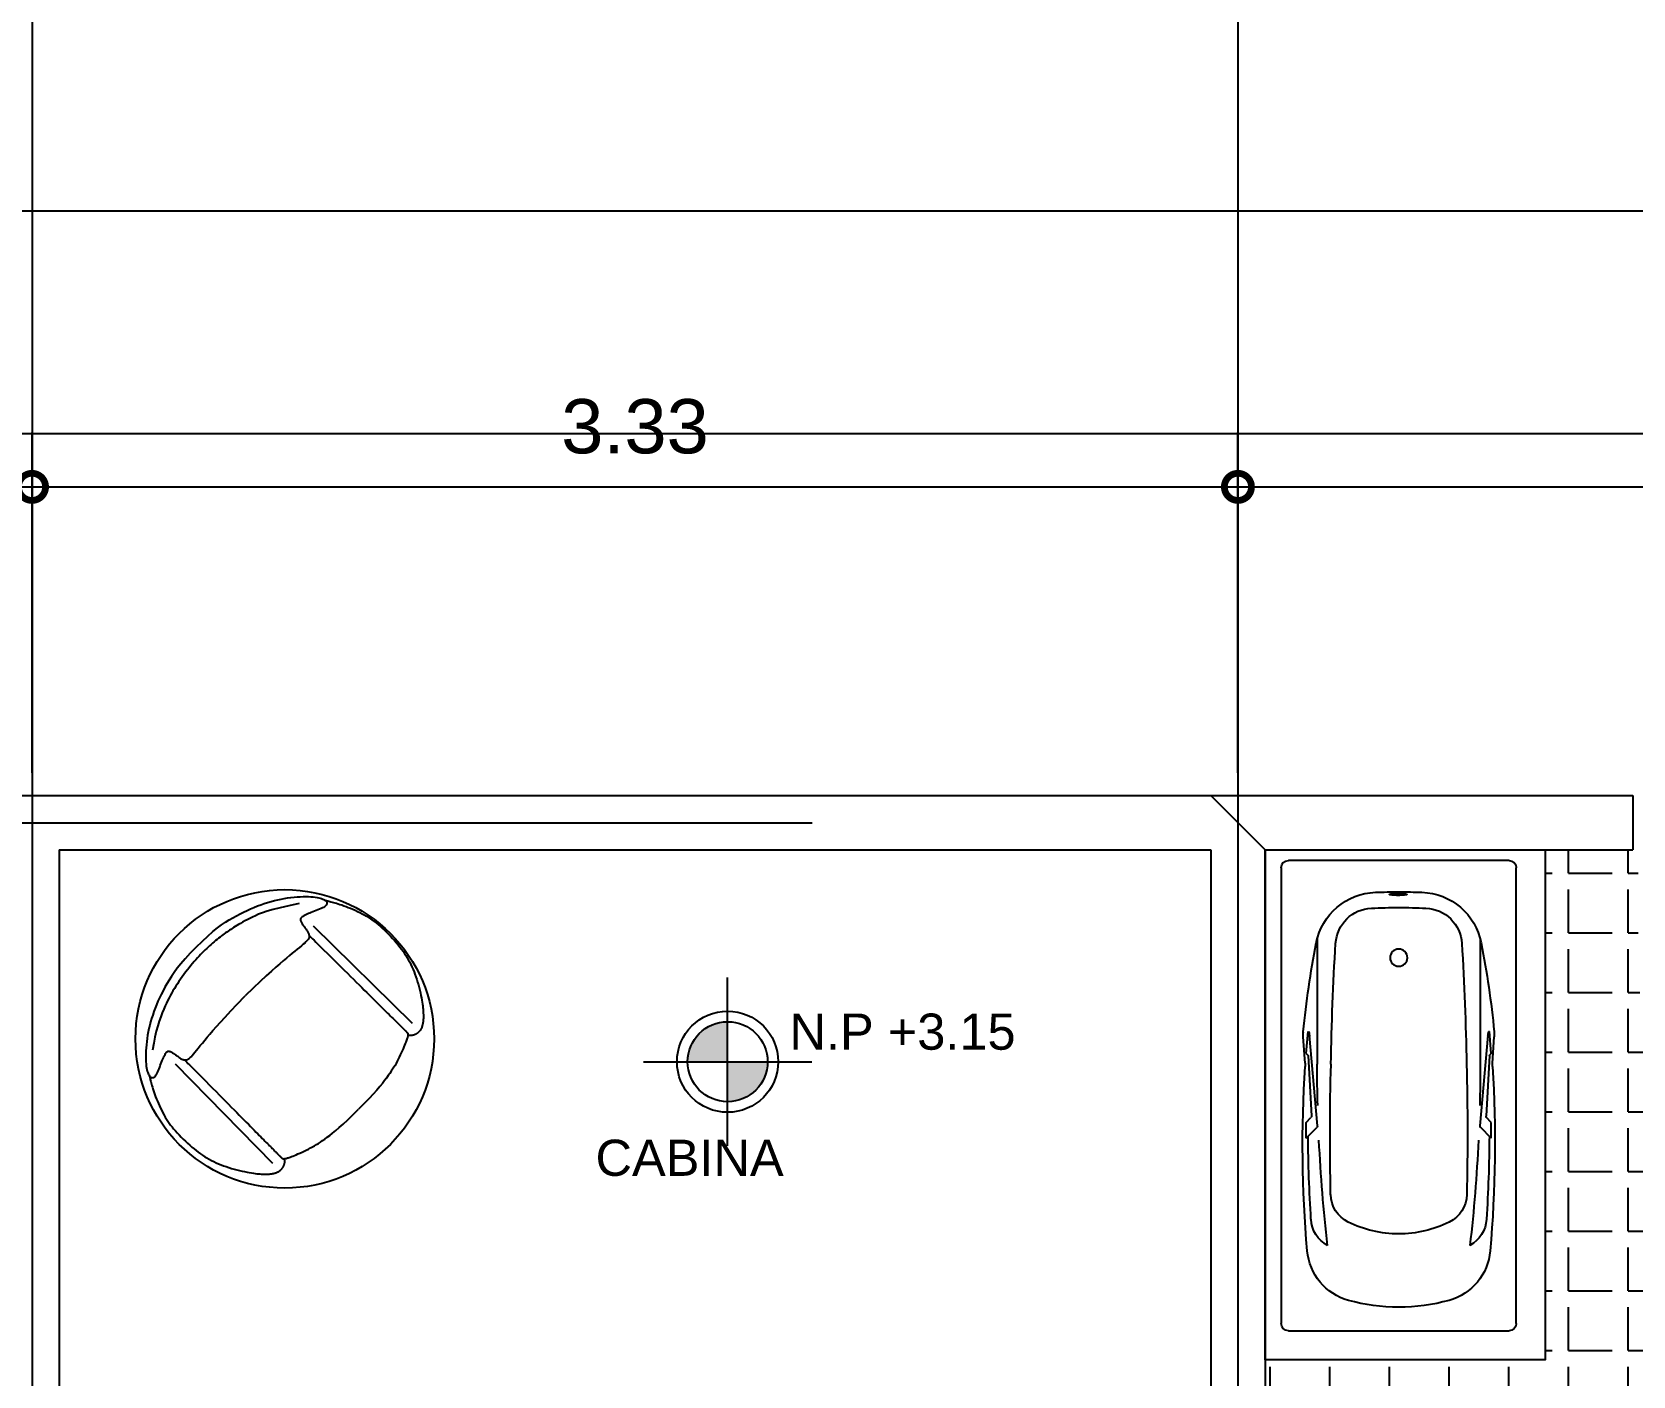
# Model space of a CAD drawing. Header units: inches. Extents: x -370 to 18, y -197 to 199.
# Drawn here: x -285.608 to -281.183, y 112.679 to 116.395 of the extents above; entities that cross this region are included whole.
import ezdxf
from ezdxf.enums import TextEntityAlignment as Align

# ---------------------------------------------------------------- set-up
doc = ezdxf.new("R2010")
doc.units = ezdxf.units.IN
doc.header["$MEASUREMENT"] = 0
doc.header["$PDMODE"] = 34
doc.header["$PDSIZE"] = 0.2
doc.linetypes.add('CENTER2', pattern=[28.575, 19.05, -3.175, 3.175, -3.175])
doc.layers.add('artefactos', color=1, linetype='Continuous')
doc.layers.add('MUEBLES', color=7, linetype='Continuous')
doc.styles.get("Standard").update_dxf_attribs({"font": 'arial.ttf'})
doc.dimstyles.new('E100', dxfattribs={"dimtxt": 0.15, "dimasz": 0.15, "dimexe": 0.15, "dimexo": 0.0625, "dimgap": 0.09, "dimtad": 1, "dimzin": 0, "dimdsep": 46, "dimtxsty": 'Standard', "dimblk": 'DOTSMALL', "dimcen": 0.09, "dimdle": 0.15, "dimclrd": 1, "dimclre": 1, "dimclrt": 2, "dimazin": 0, "dimtfac": 1, "dimtofl": 0, "dimtmove": 1, "dimatfit": 1, "dimldrblk": 'OPEN90', "dimfxl": 1, "dimtolj": 1, "dimtzin": 0, "dimarcsym": 0})

# ---------------------------------------------------------------- blocks, each defined once
blk = doc.blocks.new('BC-P3')
at = {"color": 1}
for p, q in [((-0.352, 0), (0.352, 0)), ((-0.375, -1.477), (-0.375, -0.023)), ((0.375, -0.023), (0.375, -1.477)), ((-0.26, -0.2499), (-0.26, -0.65)), ((0.26, -0.2499), (0.26, -0.65)), ((-0.2953, -0.6154), (-0.2892, -0.5454)), ((-0.2892, -0.5454), (-0.2878, -0.546)), ((-0.2596, -0.8467), (-0.2848, -0.5585)), ((0.2596, -0.8467), (0.2848, -0.5585)), ((0.2892, -0.5454), (0.2878, -0.546)), ((0.2953, -0.6154), (0.2892, -0.5454)), ((-0.2989, -0.646), (-0.3045, -0.5624)), ((0.2989, -0.646), (0.3045, -0.5624)), ((-0.2953, -0.6154), (-0.2899, -0.6208)), ((-0.2893, -0.622), (-0.2783, -0.8155)), ((0.2893, -0.622), (0.2783, -0.8155)), ((0.2953, -0.6154), (0.2899, -0.6208)), ((-0.2953, -0.8354), (-0.28, -0.8201)), ((-0.2953, -0.8854), (-0.2953, -0.8354)), ((-0.2953, -0.8854), (-0.2613, -0.8514)), ((0.2953, -0.8854), (0.2613, -0.8514)), ((0.2953, -0.8354), (0.28, -0.8201)), ((0.2953, -0.8854), (0.2953, -0.8354)), ((0.352, -1.5), (-0.352, -1.5))]:
    blk.add_line(p, q, dxfattribs=at)
blk.add_lwpolyline([(-0.0257, -0.1082, 0.338364), (-0.0251, -0.1089, 0.038384), (-0.0177, -0.1104, 0.0164), (-0.0096, -0.111, 0.011665), (0.0018, -0.1113, 0.011665), (0.0131, -0.111, 0.0164), (0.0212, -0.1104, 0.038384), (0.0287, -0.1089, 0.338364), (0.0293, -0.1082, 0.338364), (0.0287, -0.1074, 0.038384), (0.0212, -0.106, 0.0164), (0.0131, -0.1053, 0.011665), (0.0018, -0.1051, 0.011665), (-0.0096, -0.1053, 0.0164), (-0.0177, -0.106, 0.038384), (-0.0251, -0.1074, 0.338364)], format="xyb", close=True, dxfattribs=at)
blk.add_circle((0, -0.31), 0.0275, dxfattribs=at)
for centre, radius, start, end in [((-0.352, -0.023), 0.023, 90, 180), ((0.352, -0.023), 0.023, 0, 90), ((-0.0667, -0.3012), 0.2, 92.1239, 168.9839), ((0, -2.1), 2, 90, 92.1239), ((0, -2.1), 2, 87.8761, 90), ((0.0667, -0.3012), 0.2, 11.0161, 87.8761), ((-0.0815, -0.2718), 0.12, 92.5539, 176.467), ((0, -2.1), 1.95, 90, 92.5539), ((0, -2.1), 1.95, 87.4461, 90), ((0.0815, -0.2718), 0.12, 3.533, 87.4461), ((2.6769, -0.8354), 2.9952, 168.9839, 174.4587), ((7.9619, -0.7684), 8.1788, 176.46704, 179.17039), ((-7.9619, -0.7684), 8.1788, 0.82961, 3.53296), ((-2.6769, -0.8354), 2.9952, 5.5413, 11.0161), ((-0.2047, -0.5558), 0.1, 174.4587, 183.7832), ((-0.2885, -0.5478), 0.002, 12.2804, 69.2529), ((-0.3843, -0.5687), 0.1, 4.1251, 12.2804), ((0.3843, -0.5687), 0.1, 167.7196, 175.8749), ((0.2885, -0.5478), 0.002, 110.7471, 167.7196), ((0.2047, -0.5558), 0.1, 356.2168, 5.5413), ((3.6679, -0.9028), 3.9744, 176.4609, 184.9418), ((-0.3887, -0.6519), 0.09, 356.4609, 3.7832), ((-0.2913, -0.6222), 0.002, 5, 45.7989), ((4.7424, -0.6539), 5.0024, 179.9558, 181.4637), ((8.359, -0.8804), 8.5781, 178.46078, 181.23964), ((-8.359, -0.8804), 8.5781, 358.76036, 1.53922), ((-4.7424, -0.6539), 5.0024, 358.5363, 0.0442), ((0.2913, -0.6222), 0.002, 134.2011, 175), ((-3.6679, -0.9028), 3.9744, 355.0582, 3.5391), ((0.3887, -0.6519), 0.09, 176.2168, 183.5391), ((-0.2843, -0.8159), 0.006, 315, 3.2505), ((0.2843, -0.8159), 0.006, 176.7495, 225), ((-0.2655, -0.8472), 0.006, 315, 5), ((0.2655, -0.8472), 0.006, 175, 225), ((4.3506, -0.8512), 4.6397, 180.3451, 183.6254), ((4.7424, -0.6539), 5.0024, 182.7348, 186.5873), ((-4.7424, -0.6539), 5.0024, 353.4127, 357.2652), ((-4.3506, -0.8512), 4.6397, 356.3746, 359.6549), ((-0.1171, -1.0638), 0.1, 181.2396, 243.8791), ((0.1171, -1.0638), 0.1, 296.1209, 358.7604), ((-0.1799, -1.1395), 0.1, 182.9172, 241.9463), ((0, -0.825), 0.366, 243.8791, 270), ((0, -0.825), 0.366, 270, 296.1209), ((0.1799, -1.1395), 0.1, 298.0537, 357.0828), ((-0.1124, -1.2297), 0.18, 184.9418, 254.479), ((0.1124, -1.2297), 0.18, 285.521, 355.0582), ((0, -0.825), 0.6, 254.479, 270), ((0, -0.825), 0.6, 270, 285.521), ((-0.352, -1.477), 0.023, 180, 270), ((0.352, -1.477), 0.023, 270, 0)]:
    blk.add_arc(centre, radius, start, end, dxfattribs=at)
blk = doc.blocks.new('sillon_terraza_elev')
at = {"color": 1, "linetype": 'Continuous'}
for points in [[(3.7083, 16.2127), (3.6847, 16.2127), (3.6639, 16.212), (3.6457, 16.2108), (3.6297, 16.2091), (3.6154, 16.207), (3.6025, 16.2045), (3.5906, 16.2017), (3.5794, 16.1988), (3.5685, 16.1957), (3.5579, 16.1924), (3.5475, 16.189), (3.5374, 16.1855), (3.5275, 16.1818), (3.5179, 16.1779), (3.5085, 16.1739), (3.4993, 16.1697), (3.4903, 16.1653), (3.4816, 16.1608), (3.4731, 16.1561), (3.4648, 16.1512), (3.4567, 16.1463), (3.4489, 16.1411), (3.4412, 16.1359), (3.4338, 16.1305), (3.4266, 16.1251), (3.4197, 16.1195), (3.413, 16.114), (3.4067, 16.1084), (3.4008, 16.103), (3.3952, 16.0976), (3.3902, 16.0924), (3.3856, 16.0874), (3.3816, 16.0827), (3.3781, 16.0782), (3.3751, 16.074), (3.3725, 16.07), (3.3703, 16.0663), (3.3685, 16.0629), (3.3671, 16.0599), (3.3661, 16.0571), (3.3653, 16.0547), (3.3648, 16.0525), (3.3646, 16.0506), (3.3647, 16.049), (3.3649, 16.0475), (3.3654, 16.0462), (3.366, 16.0451), (3.3668, 16.044), (3.3678, 16.0431), (3.369, 16.0422), (3.3703, 16.0415), (3.372, 16.0411), (3.3739, 16.0408), (3.3762, 16.0408), (3.3788, 16.0412), (3.3819, 16.0419), (3.3854, 16.043), (3.3892, 16.0444), (3.3934, 16.0461), (3.3977, 16.048), (3.4022, 16.0499), (3.4068, 16.052), (3.4113, 16.054), (3.4157, 16.0559), (3.4199, 16.0577), (3.4239, 16.0594), (3.4277, 16.0608), (3.4312, 16.0621), (3.4345, 16.0632), (3.4375, 16.064), (3.4401, 16.0647), (3.4425, 16.0652), (3.4446, 16.0654), (3.4463, 16.0655), (3.4478, 16.0653), (3.449, 16.0648), (3.4501, 16.0642), (3.4511, 16.0633), (3.4519, 16.0621), (3.4526, 16.0608), (3.4533, 16.0592), (3.454, 16.0574), (3.4546, 16.0554), (3.4552, 16.0532), (3.4558, 16.051), (3.4563, 16.0486), (3.4568, 16.0461), (3.4572, 16.0435), (3.4577, 16.041), (3.4581, 16.0384), (3.4585, 16.0358), (3.4589, 16.0333), (3.4593, 16.0308), (3.4598, 16.0284), (3.4603, 16.0261), (3.4609, 16.024), (3.4615, 16.022), (3.4623, 16.0201), (3.4631, 16.0184), (3.464, 16.0169), (3.4649, 16.0155), (3.4659, 16.0142), (3.467, 16.013), (3.4682, 16.012), (3.4694, 16.0111), (3.4708, 16.0104), (3.4725, 16.0098), (3.4746, 16.0093), (3.4771, 16.009), (3.4802, 16.0089), (3.4839, 16.0089), (3.4885, 16.0091), (3.4939, 16.0095), (3.5001, 16.0101), (3.5071, 16.0108), (3.515, 16.0116), (3.5236, 16.0124), (3.5329, 16.0134), (3.543, 16.0144), (3.5537, 16.0153), (3.5651, 16.0163), (3.5777, 16.0173), (3.5921, 16.0182), (3.6087, 16.0191), (3.6281, 16.0199), (3.6508, 16.0208), (3.6773, 16.0215), (3.7083, 16.0223)], [(3.7083, 16.2127), (3.732, 16.2127), (3.7527, 16.212), (3.7709, 16.2108), (3.787, 16.2091), (3.8013, 16.207), (3.8141, 16.2045), (3.826, 16.2017), (3.8372, 16.1988), (3.8481, 16.1957), (3.8588, 16.1924), (3.8691, 16.189), (3.8793, 16.1855), (3.8891, 16.1818), (3.8988, 16.1779), (3.9082, 16.1739), (3.9174, 16.1697), (3.9263, 16.1653), (3.935, 16.1608), (3.9436, 16.1561), (3.9519, 16.1512), (3.9599, 16.1463), (3.9678, 16.1411), (3.9754, 16.1359), (3.9829, 16.1305), (3.9901, 16.1251), (3.997, 16.1195), (4.0037, 16.114), (4.01, 16.1084), (4.0159, 16.103), (4.0214, 16.0976), (4.0265, 16.0924), (4.031, 16.0874), (4.0351, 16.0827), (4.0386, 16.0782), (4.0416, 16.074), (4.0442, 16.07), (4.0463, 16.0663), (4.0481, 16.0629), (4.0495, 16.0599), (4.0506, 16.0571), (4.0513, 16.0547), (4.0518, 16.0525), (4.052, 16.0506), (4.052, 16.049), (4.0517, 16.0475), (4.0513, 16.0462), (4.0506, 16.0451), (4.0498, 16.044), (4.0488, 16.0431), (4.0477, 16.0422), (4.0463, 16.0415), (4.0447, 16.0411), (4.0428, 16.0408), (4.0405, 16.0408), (4.0379, 16.0412), (4.0348, 16.0419), (4.0313, 16.043), (4.0274, 16.0444), (4.0233, 16.0461), (4.0189, 16.048), (4.0144, 16.0499), (4.0099, 16.052), (4.0054, 16.054), (4.001, 16.0559), (3.9968, 16.0577), (3.9928, 16.0594), (3.989, 16.0608), (3.9854, 16.0621), (3.9822, 16.0632), (3.9792, 16.064), (3.9765, 16.0647), (3.9741, 16.0652), (3.9721, 16.0654), (3.9704, 16.0655), (3.9689, 16.0653), (3.9676, 16.0648), (3.9665, 16.0642), (3.9656, 16.0633), (3.9648, 16.0621), (3.964, 16.0608), (3.9633, 16.0592), (3.9627, 16.0574), (3.962, 16.0554), (3.9614, 16.0532), (3.9609, 16.051), (3.9604, 16.0486), (3.9599, 16.0461), (3.9594, 16.0435), (3.959, 16.041), (3.9586, 16.0384), (3.9582, 16.0358), (3.9578, 16.0333), (3.9573, 16.0308), (3.9569, 16.0284), (3.9564, 16.0261), (3.9558, 16.024), (3.9551, 16.022), (3.9544, 16.0201), (3.9536, 16.0184), (3.9527, 16.0169), (3.9517, 16.0155), (3.9507, 16.0142), (3.9496, 16.013), (3.9485, 16.012), (3.9472, 16.0111), (3.9458, 16.0104), (3.9441, 16.0098), (3.9421, 16.0093), (3.9396, 16.009), (3.9365, 16.0089), (3.9327, 16.0089), (3.9282, 16.0091), (3.9228, 16.0095), (3.9166, 16.0101), (3.9095, 16.0108), (3.9017, 16.0116), (3.8931, 16.0124), (3.8837, 16.0134), (3.8737, 16.0144), (3.863, 16.0153), (3.8515, 16.0163), (3.8389, 16.0173), (3.8246, 16.0182), (3.808, 16.0191), (3.7886, 16.0199), (3.7659, 16.0208), (3.7393, 16.0215), (3.7083, 16.0223)], [(3.9949, 16.097), (3.9702, 16.1131), (3.9494, 16.1261), (3.9318, 16.1364), (3.9172, 16.1444), (3.9048, 16.1506), (3.8944, 16.1553), (3.8852, 16.1589), (3.877, 16.1619), (3.8691, 16.1645), (3.8616, 16.1669), (3.8545, 16.1691), (3.8477, 16.1711), (3.8413, 16.1728), (3.8353, 16.1744), (3.8296, 16.1758), (3.8243, 16.1771), (3.8193, 16.1782), (3.8147, 16.1793), (3.8102, 16.1802), (3.806, 16.181), (3.8018, 16.1818), (3.7976, 16.1826), (3.7933, 16.1833), (3.7889, 16.184), (3.7843, 16.1846), (3.7795, 16.1853), (3.7745, 16.186), (3.7694, 16.1866), (3.7642, 16.1872), (3.7589, 16.1878), (3.7535, 16.1883), (3.7481, 16.1887), (3.7427, 16.1891), (3.7372, 16.1895), (3.7317, 16.1898), (3.7261, 16.19), (3.7205, 16.1901), (3.7146, 16.1902), (3.7086, 16.1901), (3.7025, 16.19), (3.6961, 16.1899), (3.6895, 16.1896), (3.6828, 16.1892), (3.6758, 16.1888), (3.6687, 16.1882), (3.6614, 16.1875), (3.654, 16.1867), (3.6464, 16.1858), (3.6387, 16.1848), (3.6309, 16.1836), (3.6231, 16.1824), (3.6152, 16.181), (3.6074, 16.1796), (3.5997, 16.1781), (3.5922, 16.1765), (3.5848, 16.1748), (3.5776, 16.1732), (3.5706, 16.1714), (3.5635, 16.1694), (3.5562, 16.1673), (3.5487, 16.1648), (3.5407, 16.162), (3.5323, 16.1588), (3.5231, 16.1551), (3.5132, 16.1509), (3.5025, 16.1461), (3.491, 16.1405), (3.4788, 16.1341), (3.4657, 16.1266), (3.4518, 16.118), (3.4372, 16.1082), (3.4217, 16.097)], [(3.365, 16.0532), (3.3641, 16.0516), (3.3631, 16.0498), (3.362, 16.048), (3.3609, 16.046), (3.3596, 16.0438), (3.3582, 16.0413), (3.3567, 16.0387), (3.355, 16.0357), (3.353, 16.0324), (3.351, 16.0287), (3.3487, 16.0247), (3.3464, 16.0204), (3.3439, 16.0157), (3.3414, 16.0107), (3.3388, 16.0054), (3.3362, 15.9997), (3.3335, 15.9937), (3.3309, 15.9875), (3.3284, 15.981), (3.3259, 15.9744), (3.3235, 15.9676), (3.3212, 15.9609), (3.3191, 15.9542), (3.3171, 15.9476), (3.3154, 15.9411), (3.3139, 15.9347), (3.3125, 15.9283), (3.3113, 15.9219), (3.3103, 15.9154), (3.3095, 15.9087), (3.3088, 15.9018), (3.3082, 15.8946), (3.3078, 15.8871), (3.3075, 15.8792), (3.3074, 15.8712), (3.3073, 15.863), (3.3075, 15.8548), (3.3077, 15.8466), (3.3081, 15.8385), (3.3087, 15.8305), (3.3094, 15.8228), (3.3102, 15.8152), (3.3112, 15.8079), (3.3124, 15.8007), (3.3137, 15.7936), (3.3152, 15.7866), (3.3169, 15.7798), (3.3188, 15.7729), (3.3208, 15.7661), (3.3231, 15.7593), (3.3255, 15.7526), (3.3282, 15.7458), (3.3311, 15.739), (3.3341, 15.7323), (3.3373, 15.7255), (3.3408, 15.7187), (3.3444, 15.7118), (3.3482, 15.705), (3.3521, 15.6984), (3.356, 15.6918), (3.3599, 15.6855), (3.3638, 15.6795), (3.3676, 15.6738), (3.3712, 15.6685), (3.3746, 15.6637), (3.3778, 15.6593), (3.3809, 15.6553), (3.3837, 15.6517), (3.3864, 15.6484), (3.389, 15.6453), (3.3914, 15.6426), (3.3937, 15.64), (3.3959, 15.6377), (3.398, 15.6355), (3.4, 15.6334), (3.402, 15.6316), (3.4038, 15.6298), (3.4057, 15.6281), (3.4075, 15.6266), (3.4093, 15.6251), (3.4111, 15.6237), (3.4129, 15.6223), (3.4147, 15.6211), (3.4165, 15.6199), (3.4182, 15.6188), (3.42, 15.6178), (3.4216, 15.6168), (3.4233, 15.616), (3.4249, 15.6153), (3.4264, 15.6146), (3.4279, 15.6141), (3.4293, 15.6136), (3.4307, 15.6132), (3.4321, 15.6129), (3.4335, 15.6127), (3.4349, 15.6125), (3.4363, 15.6123), (3.4377, 15.6122), (3.439, 15.6122), (3.4404, 15.6122), (3.4417, 15.6123), (3.443, 15.6124), (3.4442, 15.6125), (3.4454, 15.6127), (3.4466, 15.6129), (3.4477, 15.6131), (3.4488, 15.6134), (3.4498, 15.6137), (3.4509, 15.6141), (3.4519, 15.6145), (3.453, 15.6149), (3.454, 15.6154), (3.4551, 15.6159), (3.4562, 15.6165), (3.4573, 15.6171), (3.4583, 15.6177), (3.4594, 15.6184), (3.4603, 15.6191), (3.4612, 15.6198), (3.462, 15.6205), (3.4627, 15.6212), (3.4633, 15.6219), (3.4638, 15.6226), (3.4643, 15.6232), (3.4647, 15.6238), (3.465, 15.6244), (3.4652, 15.625), (3.4654, 15.6254), (3.4656, 15.6258), (3.4658, 15.6262), (3.4659, 15.6265), (3.4661, 15.6268), (3.4662, 15.627), (3.4663, 15.6272), (3.4663, 15.6273), (3.4664, 15.6275)], [(3.4385, 16.0259), (3.435, 15.642)], [(4.0517, 16.0532), (4.0526, 16.0516), (4.0536, 16.0498), (4.0547, 16.048), (4.0558, 16.046), (4.0571, 16.0438), (4.0584, 16.0413), (4.06, 16.0387), (4.0617, 16.0357), (4.0636, 16.0324), (4.0657, 16.0287), (4.0679, 16.0247), (4.0703, 16.0204), (4.0727, 16.0157), (4.0753, 16.0107), (4.0779, 16.0054), (4.0805, 15.9997), (4.0831, 15.9937), (4.0857, 15.9875), (4.0883, 15.981), (4.0908, 15.9744), (4.0932, 15.9676), (4.0955, 15.9609), (4.0976, 15.9542), (4.0995, 15.9476), (4.1013, 15.9411), (4.1028, 15.9347), (4.1041, 15.9283), (4.1053, 15.9219), (4.1063, 15.9154), (4.1072, 15.9087), (4.1079, 15.9018), (4.1084, 15.8946), (4.1089, 15.8871), (4.1091, 15.8792), (4.1093, 15.8712), (4.1093, 15.863), (4.1092, 15.8548), (4.1089, 15.8466), (4.1085, 15.8385), (4.108, 15.8305), (4.1073, 15.8228), (4.1065, 15.8152), (4.1055, 15.8079), (4.1043, 15.8007), (4.103, 15.7936), (4.1015, 15.7866), (4.0998, 15.7798), (4.0979, 15.7729), (4.0958, 15.7661), (4.0936, 15.7593), (4.0911, 15.7526), (4.0885, 15.7458), (4.0856, 15.739), (4.0826, 15.7323), (4.0793, 15.7255), (4.0759, 15.7187), (4.0722, 15.7118), (4.0685, 15.705), (4.0646, 15.6984), (4.0606, 15.6918), (4.0567, 15.6855), (4.0529, 15.6795), (4.0491, 15.6738), (4.0455, 15.6685), (4.0421, 15.6637), (4.0388, 15.6593), (4.0358, 15.6553), (4.0329, 15.6517), (4.0302, 15.6484), (4.0276, 15.6453), (4.0252, 15.6426), (4.0229, 15.64), (4.0207, 15.6377), (4.0186, 15.6355), (4.0166, 15.6334), (4.0147, 15.6316), (4.0128, 15.6298), (4.011, 15.6281), (4.0092, 15.6266), (4.0074, 15.6251), (4.0055, 15.6237), (4.0037, 15.6223), (4.0019, 15.6211), (4.0002, 15.6199), (3.9984, 15.6188), (3.9967, 15.6178), (3.995, 15.6168), (3.9934, 15.616), (3.9918, 15.6153), (3.9903, 15.6146), (3.9888, 15.6141), (3.9873, 15.6136), (3.9859, 15.6132), (3.9845, 15.6129), (3.9831, 15.6127), (3.9817, 15.6125), (3.9804, 15.6123), (3.979, 15.6122), (3.9776, 15.6122), (3.9763, 15.6122), (3.975, 15.6123), (3.9737, 15.6124), (3.9724, 15.6125), (3.9712, 15.6127), (3.9701, 15.6129), (3.969, 15.6131), (3.9679, 15.6134), (3.9668, 15.6137), (3.9658, 15.6141), (3.9648, 15.6145), (3.9637, 15.6149), (3.9626, 15.6154), (3.9616, 15.6159), (3.9605, 15.6165), (3.9594, 15.6171), (3.9583, 15.6177), (3.9573, 15.6184), (3.9563, 15.6191), (3.9554, 15.6198), (3.9546, 15.6205), (3.9539, 15.6212), (3.9533, 15.6219), (3.9528, 15.6226), (3.9524, 15.6232), (3.952, 15.6238), (3.9517, 15.6244), (3.9514, 15.625), (3.9512, 15.6254), (3.951, 15.6258), (3.9509, 15.6262), (3.9507, 15.6265), (3.9506, 15.6268), (3.9505, 15.627), (3.9504, 15.6272), (3.9503, 15.6273), (3.9503, 15.6275)], [(3.9781, 16.0259), (3.9817, 15.642)], [(3.465, 16.0154), (3.465, 16.0146), (3.465, 16.0136), (3.465, 16.0119), (3.465, 16.0096), (3.4649, 16.0063), (3.4649, 16.0019), (3.4649, 15.9961), (3.4649, 15.9888), (3.4648, 15.9799), (3.4648, 15.9695), (3.4647, 15.9579), (3.4646, 15.9454), (3.4646, 15.9323), (3.4645, 15.9188), (3.4644, 15.9053), (3.4644, 15.8919), (3.4643, 15.879), (3.4642, 15.8665), (3.4642, 15.8544), (3.4641, 15.8428), (3.464, 15.8316), (3.464, 15.8209), (3.4639, 15.8105), (3.4639, 15.8006), (3.4638, 15.7911), (3.4638, 15.7819), (3.4637, 15.7731), (3.4637, 15.7647), (3.4637, 15.7567), (3.4636, 15.749), (3.4636, 15.7417), (3.4635, 15.7347), (3.4635, 15.728), (3.4635, 15.7217), (3.4634, 15.7156), (3.4634, 15.7099), (3.4634, 15.7045), (3.4634, 15.6994), (3.4633, 15.6945), (3.4633, 15.6899), (3.4633, 15.6856), (3.4633, 15.6816), (3.4632, 15.6778), (3.4632, 15.6742), (3.4632, 15.6708), (3.4632, 15.6677), (3.4632, 15.6648), (3.4632, 15.6621), (3.4631, 15.6596), (3.4631, 15.6573), (3.4631, 15.6552), (3.4631, 15.6533), (3.4631, 15.6515), (3.4631, 15.6499), (3.4631, 15.6484), (3.4631, 15.6471), (3.4631, 15.6459), (3.4631, 15.6448), (3.4631, 15.6438), (3.4631, 15.643), (3.4631, 15.6422), (3.463, 15.6416), (3.463, 15.641), (3.463, 15.6405), (3.463, 15.6401), (3.463, 15.6397), (3.463, 15.6393), (3.463, 15.639), (3.463, 15.6386), (3.4631, 15.6382), (3.4631, 15.6378), (3.4631, 15.6373), (3.4631, 15.6367), (3.4632, 15.636), (3.4632, 15.6353), (3.4632, 15.6346), (3.4633, 15.6339), (3.4633, 15.6333), (3.4634, 15.6327), (3.4634, 15.6321), (3.4635, 15.6317), (3.4635, 15.6313), (3.4635, 15.6311), (3.4636, 15.6308), (3.4636, 15.6307), (3.4636, 15.6306), (3.4637, 15.6305), (3.4637, 15.6304), (3.4637, 15.6303), (3.4638, 15.6302), (3.4638, 15.6301), (3.4639, 15.63), (3.464, 15.6298), (3.4642, 15.6296), (3.4644, 15.6294), (3.4647, 15.6291), (3.465, 15.6287), (3.4655, 15.6283), (3.466, 15.6278), (3.4667, 15.6272), (3.4675, 15.6266), (3.4684, 15.626), (3.4696, 15.6252), (3.4709, 15.6244), (3.4725, 15.6235), (3.4743, 15.6225), (3.4764, 15.6214), (3.4788, 15.6202), (3.4816, 15.6189), (3.4849, 15.6175), (3.4886, 15.6159), (3.4928, 15.6141), (3.4976, 15.6121), (3.5028, 15.61), (3.5084, 15.6078), (3.5143, 15.6056), (3.5204, 15.6033), (3.5266, 15.6011), (3.5328, 15.599), (3.539, 15.597), (3.545, 15.5951), (3.5511, 15.5934), (3.5571, 15.5919), (3.5634, 15.5904), (3.57, 15.589), (3.5769, 15.5877), (3.5843, 15.5864), (3.5924, 15.5851), (3.6012, 15.5839), (3.611, 15.5827), (3.6221, 15.5816), (3.6349, 15.5806), (3.6496, 15.5798), (3.6665, 15.5793), (3.686, 15.579), (3.7083, 15.579)], [(3.9517, 16.0154), (3.9517, 16.0146), (3.9517, 16.0136), (3.9517, 16.0119), (3.9517, 16.0096), (3.9517, 16.0063), (3.9517, 16.0019), (3.9518, 15.9961), (3.9518, 15.9888), (3.9518, 15.9799), (3.9519, 15.9695), (3.952, 15.9579), (3.952, 15.9454), (3.9521, 15.9323), (3.9522, 15.9188), (3.9522, 15.9053), (3.9523, 15.8919), (3.9524, 15.879), (3.9524, 15.8665), (3.9525, 15.8544), (3.9526, 15.8428), (3.9526, 15.8316), (3.9527, 15.8209), (3.9527, 15.8105), (3.9528, 15.8006), (3.9528, 15.7911), (3.9529, 15.7819), (3.9529, 15.7731), (3.953, 15.7647), (3.953, 15.7567), (3.953, 15.749), (3.9531, 15.7417), (3.9531, 15.7347), (3.9532, 15.728), (3.9532, 15.7217), (3.9532, 15.7156), (3.9532, 15.7099), (3.9533, 15.7045), (3.9533, 15.6994), (3.9533, 15.6945), (3.9534, 15.6899), (3.9534, 15.6856), (3.9534, 15.6816), (3.9534, 15.6778), (3.9534, 15.6742), (3.9535, 15.6708), (3.9535, 15.6677), (3.9535, 15.6648), (3.9535, 15.6621), (3.9535, 15.6596), (3.9535, 15.6573), (3.9535, 15.6552), (3.9535, 15.6533), (3.9536, 15.6515), (3.9536, 15.6499), (3.9536, 15.6484), (3.9536, 15.6471), (3.9536, 15.6459), (3.9536, 15.6448), (3.9536, 15.6438), (3.9536, 15.643), (3.9536, 15.6422), (3.9536, 15.6416), (3.9536, 15.641), (3.9536, 15.6405), (3.9536, 15.6401), (3.9536, 15.6397), (3.9536, 15.6393), (3.9536, 15.639), (3.9536, 15.6386), (3.9536, 15.6382), (3.9536, 15.6378), (3.9536, 15.6373), (3.9535, 15.6367), (3.9535, 15.636), (3.9535, 15.6353), (3.9534, 15.6346), (3.9534, 15.6339), (3.9533, 15.6333), (3.9533, 15.6327), (3.9532, 15.6321), (3.9532, 15.6317), (3.9532, 15.6313), (3.9531, 15.6311), (3.9531, 15.6308), (3.9531, 15.6307), (3.953, 15.6306), (3.953, 15.6305), (3.953, 15.6304), (3.9529, 15.6303), (3.9529, 15.6302), (3.9528, 15.6301), (3.9528, 15.63), (3.9526, 15.6298), (3.9525, 15.6296), (3.9523, 15.6294), (3.952, 15.6291), (3.9516, 15.6287), (3.9512, 15.6283), (3.9507, 15.6278), (3.95, 15.6272), (3.9492, 15.6266), (3.9482, 15.626), (3.9471, 15.6252), (3.9457, 15.6244), (3.9442, 15.6235), (3.9424, 15.6225), (3.9403, 15.6214), (3.9378, 15.6202), (3.935, 15.6189), (3.9318, 15.6175), (3.9281, 15.6159), (3.9238, 15.6141), (3.9191, 15.6121), (3.9139, 15.61), (3.9083, 15.6078), (3.9024, 15.6056), (3.8963, 15.6033), (3.8901, 15.6011), (3.8838, 15.599), (3.8777, 15.597), (3.8716, 15.5951), (3.8656, 15.5934), (3.8595, 15.5919), (3.8532, 15.5904), (3.8467, 15.589), (3.8398, 15.5877), (3.8323, 15.5864), (3.8243, 15.5851), (3.8155, 15.5839), (3.8057, 15.5827), (3.7945, 15.5816), (3.7818, 15.5806), (3.7671, 15.5798), (3.7501, 15.5793), (3.7307, 15.579), (3.7083, 15.579)]]:
    blk.add_lwpolyline(points, dxfattribs=at)
blk = doc.blocks.new('EJE NORTE NUEVO')
at = {"color": 8}
for p, q in [((0, 3.2523), (0, 3.7639)), ((-0.3472, 2.9051), (-0.8588, 2.9051)), ((0.3472, 2.9051), (0.8588, 2.9051))]:
    blk.add_line(p, q, dxfattribs=at)
at = {"color": 2, "linetype": 'CENTER2'}
blk.add_line((0, 2.5579), (0, -2.5579), dxfattribs=at)
at = {"color": 8}
blk.add_circle((0, 2.9051), 0.4631, dxfattribs=at)
at = {"color": 4}
blk.add_circle((0, 2.9051), 0.4093, dxfattribs=at)
at = {"color": 8}
for start, end in [(71.4161, 108.5839), (160.6993, 199.2784), (341.7694, 18.2529), (251.0526, 288.9474)]:
    blk.add_arc((0, 2.9051), 0.3472, start, end, dxfattribs=at)
at = {"color": 4}
blk.add_attdef('A', text='', height=0.3581, dxfattribs=at).set_placement((0, 2.9051), align=Align.MIDDLE_CENTER)
blk = doc.blocks.new('_DotSmall')
at = {"color": 0, "linetype": 'ByBlock', "const_width": 0.5}
blk.add_lwpolyline([(-0.0625, 0, 1), (0.0625, 0, 1)], format="xyb", close=True, dxfattribs=at)
blk = doc.blocks.new('*D87')
at = {"color": 1, "lineweight": -2, "transparency": 16777216}
for p, q in [((-285.608, 114.3466), (-285.608, 115.2876)), ((-282.2749, 114.3466), (-282.2749, 115.2876)), ((-285.758, 115.1376), (-282.1249, 115.1376))]:
    blk.add_line(p, q, dxfattribs=at)
at = {"layer": 'DEFPOINTS', "color": 0, "transparency": 16777216}
for p in [(-282.2749, 115.1376), (-285.608, 114.2841), (-282.2749, 114.2841)]:
    blk.add_point(p, dxfattribs=at)
at = {"color": 1, "lineweight": -2, "transparency": 16777216, "xscale": 0.15, "yscale": 0.15, "zscale": 0.15, "rotation": 180}
blk.add_blockref('_DotSmall', (-285.608, 115.1376), dxfattribs=at)
at = {"color": 1, "lineweight": -2, "transparency": 16777216, "xscale": 0.15, "yscale": 0.15, "zscale": 0.15}
blk.add_blockref('_DotSmall', (-282.2749, 115.1376), dxfattribs=at)
at = {"color": 2, "transparency": 16777216, "insert": (-283.9414, 115.3042), "char_height": 0.15, "attachment_point": 5}
blk.add_mtext('\\A1;3.33', dxfattribs=at)
blk = doc.blocks.new('_Open90')
at = {"color": 0, "linetype": 'ByBlock', "lineweight": -2}
for p, q in [((-0.5, 0.5), (0, 0)), ((0, 0), (-1, 0)), ((0, 0), (-0.5, -0.5))]:
    blk.add_line(p, q, dxfattribs=at)
blk = doc.blocks.new('*D88')
at = {"color": 1, "lineweight": -2, "transparency": 16777216}
for p, q in [((-282.2749, 114.3466), (-282.2749, 115.2876)), ((-278.958, 114.3466), (-278.958, 115.2876)), ((-282.4249, 115.1376), (-278.808, 115.1376))]:
    blk.add_line(p, q, dxfattribs=at)
at = {"layer": 'DEFPOINTS', "color": 0, "transparency": 16777216}
for p in [(-278.958, 115.1376), (-282.2749, 114.2841), (-278.958, 114.2841)]:
    blk.add_point(p, dxfattribs=at)
at = {"color": 1, "lineweight": -2, "transparency": 16777216, "xscale": 0.15, "yscale": 0.15, "zscale": 0.15, "rotation": 180}
blk.add_blockref('_DotSmall', (-282.2749, 115.1376), dxfattribs=at)
at = {"color": 1, "lineweight": -2, "transparency": 16777216, "xscale": 0.15, "yscale": 0.15, "zscale": 0.15}
blk.add_blockref('_DotSmall', (-278.958, 115.1376), dxfattribs=at)
at = {"color": 2, "transparency": 16777216, "insert": (-280.6164, 115.3042), "char_height": 0.15, "attachment_point": 5}
blk.add_mtext('\\A1;3.32', dxfattribs=at)
blk = doc.blocks.new('*D91')
at = {"color": 1, "lineweight": -2, "transparency": 16777216}
for p, q in [((-285.683, 114.3466), (-285.683, 116.0508)), ((-270.333, 114.3466), (-270.333, 116.0508)), ((-285.833, 115.9008), (-270.183, 115.9008))]:
    blk.add_line(p, q, dxfattribs=at)
at = {"layer": 'DEFPOINTS', "color": 0, "transparency": 16777216}
for p in [(-270.333, 115.9008), (-285.683, 114.2841), (-270.333, 114.2841)]:
    blk.add_point(p, dxfattribs=at)
at = {"color": 1, "lineweight": -2, "transparency": 16777216, "xscale": 0.15, "yscale": 0.15, "zscale": 0.15, "rotation": 180}
blk.add_blockref('_DotSmall', (-285.683, 115.9008), dxfattribs=at)
at = {"color": 1, "lineweight": -2, "transparency": 16777216, "xscale": 0.15, "yscale": 0.15, "zscale": 0.15}
blk.add_blockref('_DotSmall', (-270.333, 115.9008), dxfattribs=at)
at = {"color": 2, "transparency": 16777216, "insert": (-278.008, 116.0674), "char_height": 0.15, "attachment_point": 5}
blk.add_mtext('\\A1;15.35', dxfattribs=at)
blk = doc.blocks.new('A$C01451027')
h = blk.add_hatch(color=256)
h.dxf.hatch_style = 1
h.paths.add_polyline_path([(-0.1106, 0), (0, 0), (0, 0.1106, 0.414214)])
h = blk.add_hatch(color=256)
h.dxf.hatch_style = 1
h.paths.add_polyline_path([(0, 0), (0, -0.1106, 0.414214), (0.1106, 0)])
at = {"color": 2}
for p, q in [((0, -0.2327), (0, 0.2327)), ((-0.2327, 0), (0.2327, 0))]:
    blk.add_line(p, q, dxfattribs=at)
blk.add_circle((0, 0), 0.1398, dxfattribs=at)
at = {"color": 3}
blk.add_circle((0, 0), 0.1106, dxfattribs=at)

msp = doc.modelspace()

# ---------------------------------------------------------------- hatches: boundary and pattern name
at = {"transparency": 33554610}
h = msp.add_hatch(dxfattribs=at)
h.set_pattern_fill('ANGLE', color=8, scale=0.6)
h.set_pattern_definition([(0, (17.94898, 94.43435), (0, 0.165), [0.12, -0.045]), (90, (17.94898, 94.43435), (-0.165, 1e-17), [0.12, -0.045])])
h.paths.add_polyline_path([(-281.59987, 110.54571), (-279.93296, 110.54571), (-279.93296, 109.94571), (-279.03296, 109.94571), (-279.03296, 111.29571), (-279.03296, 113.54987), (-280.53296, 113.54987), (-280.53296, 114.13411), (-280.75583, 114.13411), (-280.75583, 113.81315, -0.0496479), (-280.76881, 113.68281, -0.0634602), (-280.8016, 113.58555, -0.103485), (-280.8595, 113.51066, -0.1784579), (-280.91208, 113.49127), (-281.01208, 113.49127, -0.1784579), (-281.06466, 113.51066, -0.103485), (-281.12257, 113.58555, -0.0634602), (-281.15536, 113.68281, -0.0496479), (-281.16833, 113.81315), (-281.16833, 114.13411), (-281.42533, 114.13411), (-281.42533, 112.72438), (-282.19987, 112.72438), (-282.19987, 112.44571), (-281.59987, 112.44571)])
h.paths.add_polyline_path([(-281.02083, 113.05652), (-280.11549, 113.16533), (-279.93365, 111.65239), (-280.83899, 111.54358)], flags=16)
h.paths.add_polyline_path([(-279.82482, 112.12117, -0.4142136), (-279.78657, 112.15942, -0.4142136), (-279.82482, 112.19767), (-279.82482, 112.73317), (-279.82482, 112.82879, -0.0990195), (-279.8057, 112.92442), (-279.20982, 112.92442, -0.4142136), (-279.10982, 112.82442), (-279.10982, 112.77879), (-279.10982, 112.73139, 0.0351646), (-279.10884, 112.71738, -0.0855581), (-279.11154, 112.62743, 0.1214227), (-279.10959, 112.57961, -0.1312672), (-279.10697, 112.45757, 0.0599615), (-279.10982, 112.43384), (-279.10982, 112.37202, -0.0517267), (-279.11195, 112.35149, 0.1226064), (-279.10948, 112.28526, 0.0569351), (-279.10877, 112.26257, -0.0725873), (-279.10877, 112.22464, 0.036246), (-279.10982, 112.21019), (-279.10982, 112.17942, -0.4142136), (-279.12982, 112.15942, -0.4142136), (-279.10982, 112.13942), (-279.10982, 112.10864, 0.036246), (-279.10877, 112.0942, -0.0725873), (-279.10877, 112.05626, 0.0569351), (-279.10948, 112.03357, 0.1226064), (-279.11195, 111.96734, -0.0517267), (-279.10982, 111.94681), (-279.10982, 111.88499, 0.0599615), (-279.10697, 111.86126, -0.1312672), (-279.10959, 111.73923, 0.1214227), (-279.11154, 111.6914, -0.0855581), (-279.10884, 111.60145, 0.0351646), (-279.10982, 111.58744), (-279.10982, 111.54004), (-279.10982, 111.49442, -0.4142136), (-279.20982, 111.39442), (-279.8057, 111.39442, -0.0990195), (-279.82482, 111.49004), (-279.82482, 111.58567)], flags=16)
h.paths.add_polyline_path([(-279.30107, 112.15942, -0.0667468), (-279.34715, 112.44581, 0.0415341), (-279.39272, 112.40562, 0.1305291), (-279.53718, 112.73486, 0.110936), (-279.30151, 112.84502, 0.1628587), (-279.15129, 112.51758, 0.1453421), (-279.34715, 112.44581, 0.0667468), (-279.30107, 112.15942, 0.0667468), (-279.34715, 111.87302, 0.1453421), (-279.15129, 111.80126, 0.1628587), (-279.30151, 111.47381, 0.110936), (-279.53718, 111.58397, 0.1305291), (-279.39272, 111.91322, 0.0415341), (-279.34715, 111.87302, -0.0667468)], flags=0)
h.paths.add_polyline_path([(-281.05864, 111.08399), (-279.37862, 111.08399), (-279.37862, 111.4585), (-281.05864, 111.4585)], flags=24)

# ---------------------------------------------------------------- linework, layer by layer
at = {"color": 8}
msp.add_line((-267.80296, 115.28411), (-287.5597, 115.28411), dxfattribs=at)
at = {"color": 4}
for p, q in [((-285.68296, 114.28411), (-281.18296, 114.28411)), ((-281.18296, 114.28411), (-281.18296, 114.13411)), ((-285.53296, 114.13411), (-285.53296, 105.43411)), ((-285.53296, 114.13411), (-282.34987, 114.13411)), ((-282.34987, 114.13411), (-282.34987, 109.43411)), ((-282.19987, 114.13411), (-282.19987, 109.94571)), ((-282.19987, 114.13411), (-281.18296, 114.13411))]:
    msp.add_line(p, q, dxfattribs=at)
msp.add_line((-282.19987, 114.13411), (-282.34987, 114.28411))
at = {"color": 2}
msp.add_lwpolyline([(-282.19987, 114.13411), (-281.42533, 114.13411), (-281.42533, 112.72438), (-282.19987, 112.72438)], close=True, dxfattribs=at)
at = {"color": 8}
msp.add_circle((-284.90926, 113.6114), 0.41254, dxfattribs=at)

# ---------------------------------------------------------------- block references
for p, values in [((-285.60796, 114.20911), {'A': '1'}), ((-282.27487, 114.20911), {'A': '2'})]:
    msp.add_blockref('EJE NORTE NUEVO', p).add_auto_attribs(values)
at = {"rotation": 90}
msp.add_blockref('EJE NORTE NUEVO', (-286.00971, 114.20911), dxfattribs=at)
msp.add_blockref('A$C01451027', (-283.68541, 113.54815))
at = {"layer": 'artefactos', "xscale": -0.8666666666666671, "yscale": 0.8666666666666671, "zscale": 0.8666666666666671}
msp.add_blockref('BC-P3', (-281.8304, 114.10445), dxfattribs=at)
at = {"layer": 'MUEBLES', "rotation": 45}
msp.add_blockref('sillon_terraza_elev', (-276.31186, 99.77859), dxfattribs=at)

# ---------------------------------------------------------------- texts
at = {"color": 2, "insert": (-284.05048, 113.33261), "char_height": 0.1, "attachment_point": 1}
msp.add_mtext('CABINA', dxfattribs=at)
at = {"layer": 'MUEBLES', "color": 2}
msp.add_text('N.P +3.15', height=0.1, dxfattribs=at).set_placement((-283.51442, 113.58136))

# ---------------------------------------------------------------- dimensions: what is measured, and where the dimension line sits
for base, p1, p2, picture, middle in [((-270.33296, 115.90077), (-285.68296, 114.28411), (-270.33296, 114.28411), '*D91', (-278.00796, 116.06741)), ((-282.27487, 115.13757), (-285.60796, 114.28411), (-282.27487, 114.28411), '*D87', (-283.94141, 115.30421)), ((-278.95796, 115.13757), (-282.27487, 114.28411), (-278.95796, 114.28411), '*D88', (-280.61641, 115.30421))]:
    dim = msp.add_linear_dim(base=base, p1=p1, p2=p2, dimstyle='E100')
    dim.commit()
    dim.dimension.update_dxf_attribs({"geometry": picture, "text_midpoint": middle})

doc.saveas('drawing.dxf')
